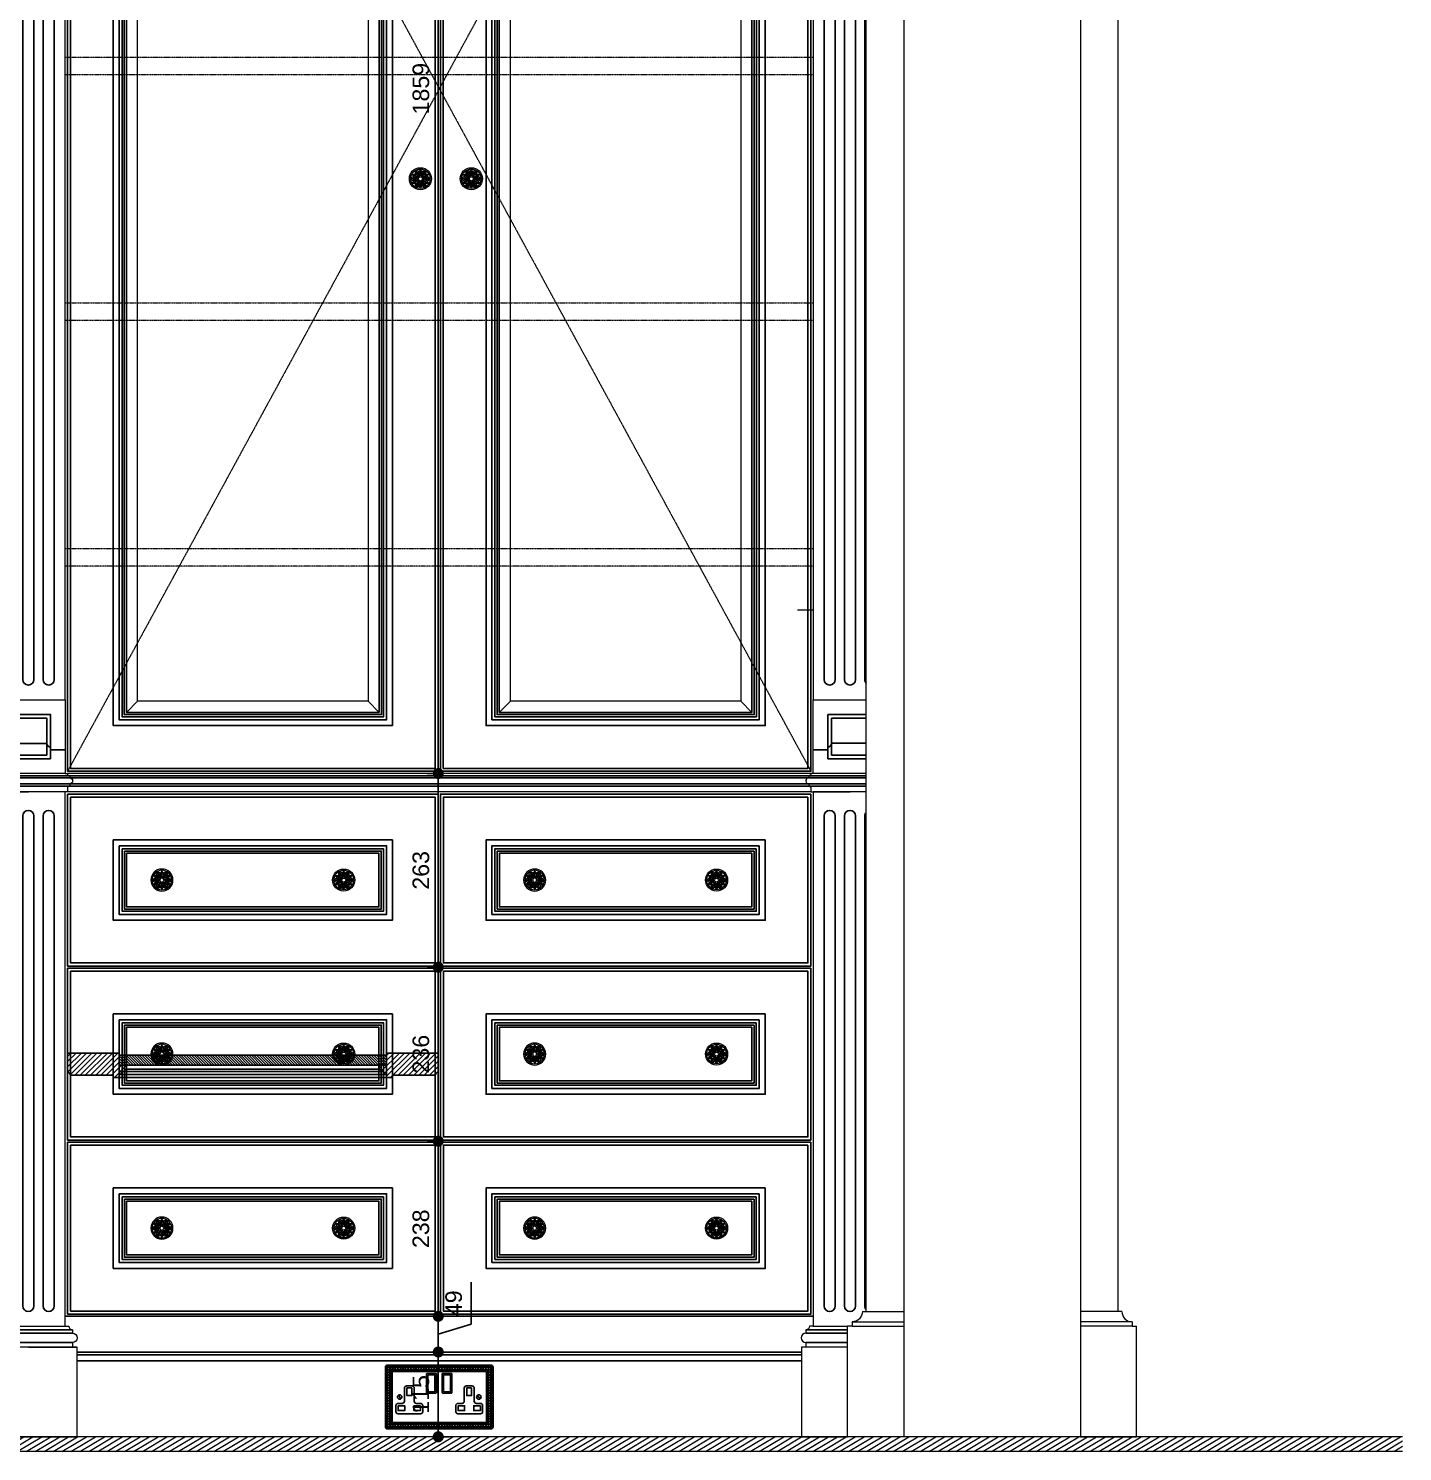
# Model space of a CAD drawing. Header units: inches. Extents: x 274057 to 444617, y 490067 to 635630.
# Drawn here: x 347014 to 348877, y 516379 to 518310 of the extents above; entities that cross this region are included whole.
import ezdxf

# ---------------------------------------------------------------- set-up
doc = ezdxf.new("R2010")
doc.units = ezdxf.units.IN
doc.header["$MEASUREMENT"] = 0
doc.linetypes.add('HIDDEN', pattern=[0.375, 0.25, -0.125])
for name, color, linetype, lineweight in [('Bronze', 40, 'Continuous', 0), ('CQ gypsum 2', 42, 'Continuous', 0), ('CQ Gypsum Hatch', 8, 'Continuous', 20), ('CQ Section Flooring fin.', 6, 'Continuous', 0), ('CQ Wood', 30, 'Continuous', 0), ('Glass', 4, 'Continuous', 0), ('WOOD-HID', 8, 'HIDDEN', 18)]:
    doc.layers.add(name, color=color, linetype=linetype, lineweight=lineweight)
for name, color, linetype in [('CQ Grg Gypsum', 41, 'Continuous'), ('CQ PANEL DIMENSION', 1, 'Continuous'), ('CQ wall section', 5, 'Continuous'), ('CQ wood skirting elevation', 32, 'Continuous'), ('FURNITURE', 252, 'Continuous'), ('Layer7', 8, 'Continuous'), ('WOOD', 23, 'Continuous'), ('WOOD 01', 34, 'Continuous'), ('WOOD 02', 32, 'Continuous'), ('Wood SECT', 1, 'Continuous')]:
    doc.layers.add(name, color=color, linetype=linetype)
doc.styles.get("Standard").update_dxf_attribs({"font": 'arial.ttf'})
doc.dimstyles.new('chester 15', dxfattribs={"dimscale": 0.15, "dimtxt": 150, "dimasz": 100, "dimexe": 100, "dimexo": 0, "dimgap": 80, "dimtad": 1, "dimdec": 0, "dimzin": 0, "dimdsep": 46, "dimtxsty": 'Standard', "dimblk": 'DOT', "dimcen": 100, "dimclrd": 1, "dimclre": 1, "dimclrt": 3, "dimadec": 0, "dimazin": 0, "dimtfac": 1, "dimtdec": 0, "dimtofl": 0, "dimtmove": 0, "dimatfit": 3, "dimfxl": 1, "dimtolj": 1, "dimtzin": 0, "dimlwd": -1, "dimarcsym": 0})
doc.dimstyles.new('CQ 20', dxfattribs={"dimscale": 0.2, "dimtxt": 150, "dimasz": 100, "dimexe": 100, "dimexo": 20, "dimgap": 80, "dimtad": 1, "dimdec": 0, "dimzin": 0, "dimdsep": 46, "dimtxsty": 'Standard', "dimblk": 'DOT', "dimcen": 100, "dimclrd": 1, "dimclre": 1, "dimclrt": 3, "dimadec": 0, "dimazin": 0, "dimtfac": 1, "dimtdec": 0, "dimtofl": 0, "dimtmove": 0, "dimatfit": 3, "dimfxl": 1, "dimtolj": 1, "dimtzin": 0, "dimlwd": -1, "dimarcsym": 0})
pattern_1 = [(45, (20118.3853, -75431.223), (-3.535533906, 3.535533906), [])]

# ---------------------------------------------------------------- blocks, each defined once
blk = doc.blocks.new('ff15 section A and B')
at = {"layer": 'CQ Gypsum Hatch'}
h = blk.add_hatch(dxfattribs=at)
h.set_pattern_fill('ANSI31', color=256, scale=50, angle=-13.971423)
h.paths.add_polyline_path([(341657.8, 516379.3), (348220.8, 516379.3), (348220.8, 516399.3), (341657.8, 516399.3)])
h = blk.add_hatch(dxfattribs=at)
h.set_pattern_fill('ANSI31', color=256, scale=50, angle=-13.971423)
h.paths.add_polyline_path([(348877.5, 516379.3), (348877.5, 516399.3), (348220.8, 516399.3), (348220.8, 516379.3)])
at = {"layer": 'CQ Section Flooring fin.'}
for p, q in [((348877.5, 516399.3, 0), (341275.4, 516399.3, 0)), ((348877.5, 516379.3, 0), (341275.4, 516379.3, 0))]:
    blk.add_line(p, q, dxfattribs=at)
blk = doc.blocks.new('_Dot')
at = {"color": 0, "linetype": 'ByBlock', "lineweight": -2}
blk.add_line((-0.5, 0), (-1, 0), dxfattribs=at)
at = {"color": 0, "linetype": 'ByBlock', "const_width": 0.5}
blk.add_lwpolyline([(-0.25, 0, 1), (0.25, 0, 1)], format="xyb", close=True, dxfattribs=at)
blk = doc.blocks.new('*D256')
at = {"layer": 'CQ PANEL DIMENSION', "color": 1, "lineweight": -2, "transparency": 16777216}
for p, q in [((347613.3, 519499.3), (346392.8, 519499.3)), ((346674.4, 516399.3), (346392.8, 516399.3))]:
    blk.add_line(p, q, dxfattribs=at)
at = {"layer": 'CQ PANEL DIMENSION', "color": 1, "transparency": 16777216}
blk.add_line((346412.8, 519479.3), (346412.8, 516419.3), dxfattribs=at)
at = {"layer": 'Defpoints', "color": 0, "transparency": 16777216}
for p in [(347617.3, 519499.3, 0), (346412.8, 516399.3), (346678.4, 516399.3, 0)]:
    blk.add_point(p, dxfattribs=at)
at = {"layer": 'CQ PANEL DIMENSION', "color": 1, "transparency": 16777216, "xscale": 20, "yscale": 20, "zscale": 20}
for p, rotation in [((346412.8, 519499.3), 90), ((346412.8, 516399.3), 270)]:
    blk.add_blockref('_Dot', p, dxfattribs=dict(at, rotation=rotation))
at = {"layer": 'CQ PANEL DIMENSION', "color": 3, "transparency": 16777216, "insert": (346381.5, 517949.3), "char_height": 30, "attachment_point": 5, "rotation": 90}
blk.add_mtext('\\A1;3100', dxfattribs=at)
blk = doc.blocks.new('arch opening side')
at = {"layer": 'CQ Gypsum Hatch'}
h = blk.add_hatch(dxfattribs=at)
h.set_pattern_fill('ANSI31', color=256, scale=50, angle=90, style=0)
h.set_pattern_definition([(135, (2526.1556, 6e-08), (-4.41941738, -4.41941738), [])])
h.paths.add_polyline_path([(350767.6, 519036.8), (350767.6, 518979.3), (350777.6, 518979.3), (350777.6, 518899.3), (350797.6, 518899.3), (350848.6, 518899.3), (350848.6, 519123), (350787.6, 519123), (350710.1, 519123), (350710.1, 519105.7, -0.414214), (350744.6, 519071.2), (350744.6, 519054), (350756.1, 519054), (350756.1, 519036.8)])
h = blk.add_hatch(dxfattribs=at)
h.set_pattern_fill('ANSI31', color=256, scale=50, angle=90, style=0)
h.set_pattern_definition([(135, (2665.8354, 6e-08), (-4.41941738, -4.41941738), [])])
h.paths.add_polyline_path([(351169.6, 519036.8), (351181.1, 519036.8), (351181.1, 519054), (351192.6, 519054), (351192.6, 519071.2, -0.414214), (351227.1, 519105.7), (351227.1, 519123), (351149.6, 519123), (351088.6, 519123), (351088.6, 518899.3), (351139.6, 518899.3), (351159.6, 518899.3), (351159.6, 518979.3), (351169.6, 518979.3)])
at = {"layer": 'CQ Grg Gypsum', "lineweight": 0, "ltscale": 5}
for p, q in [((350797.6, 518899.3, 0), (350848.6, 518899.3, 0)), ((350797.6, 516569.3, 0), (350797.6, 518899.3, 0)), ((351139.6, 518899.3, 0), (351088.6, 518899.3, 0)), ((351139.6, 516569.3, 0), (351139.6, 518899.3, 0))]:
    blk.add_line(p, q, dxfattribs=at)
at = {"layer": 'CQ Grg Gypsum', "lineweight": 0, "ltscale": 5, "elevation": 0}
for points in [[(350777.6, 518979.3), (350767.6, 518979.3), (350767.6, 519036.8), (350756.1, 519036.8), (350756.1, 519054), (350744.6, 519054), (350744.6, 519071.2, 0.414214), (350710.1, 519105.7), (350710.1, 519123), (350787.6, 519123)], [(351159.6, 518979.3), (351169.6, 518979.3), (351169.6, 519036.8), (351181.1, 519036.8), (351181.1, 519054), (351192.6, 519054), (351192.6, 519071.2, -0.414214), (351227.1, 519105.7), (351227.1, 519123), (351149.6, 519123)]]:
    blk.add_lwpolyline(points, format="xyb", dxfattribs=at)
for points in [[(350787.6, 519123), (350848.6, 519123)], [(350848.6, 519123), (350848.6, 516569.3)], [(351149.6, 519123), (351088.6, 519123)], [(351088.6, 519123), (351088.6, 516569.3)], [(350777.6, 518979.3), (350777.6, 518899.3), (350797.6, 518899.3)], [(351159.6, 518979.3), (351159.6, 518899.3), (351139.6, 518899.3)]]:
    blk.add_lwpolyline(points, dxfattribs=at)
at = {"layer": 'CQ wood skirting elevation', "lineweight": 0, "ltscale": 5}
for p, q in [((350778.6, 516555.3, 0), (350848.6, 516555.3, 0)), ((350848.6, 516569.3, 0), (350848.6, 516399.3, 0)), ((351088.6, 516569.3, 0), (351088.6, 516399.3, 0)), ((351158.6, 516555.3, 0), (351088.6, 516555.3, 0)), ((350778.6, 516549.3, 0), (350772.6, 516549.3, 0)), ((350778.6, 516549.3, 0), (350848.6, 516549.3, 0)), ((351158.6, 516549.3, 0), (351088.6, 516549.3, 0)), ((351158.6, 516549.3, 0), (351164.6, 516549.3, 0))]:
    blk.add_line(p, q, dxfattribs=at)
at = {"layer": 'CQ wood skirting elevation', "lineweight": 0, "ltscale": 5, "elevation": 0}
for points in [[(350792.6, 516569.3, -0.414214), (350778.6, 516555.3), (350778.6, 516549.3)], [(351144.6, 516569.3, 0.414214), (351158.6, 516555.3), (351158.6, 516549.3)]]:
    blk.add_lwpolyline(points, format="xyb", dxfattribs=at)
for points in [[(350792.6, 516569.3), (350848.6, 516569.3)], [(351144.6, 516569.3), (351088.6, 516569.3)], [(350848.6, 516399.3), (350772.6, 516399.3), (350772.6, 516549.3)], [(351088.6, 516399.3), (351164.6, 516399.3), (351164.6, 516549.3)]]:
    blk.add_lwpolyline(points, dxfattribs=at)
blk = doc.blocks.new('pilaster wardrobe')
at = {"layer": 'WOOD', "lineweight": 0}
blk.add_line((3399.1, -8726.1, 0), (3333.1, -8726.1, 0), dxfattribs=at)
blk.add_line((3399.1, -8726.1, 0), (3333.1, -8726.1, 0), dxfattribs=at)
at = {"layer": 'WOOD 01', "lineweight": 0, "ltscale": 500}
blk.add_line((3399.1, -8726.1, 0), (3465.1, -8726.1, 0), dxfattribs=at)
at = {"layer": 'WOOD 01', "lineweight": 0, "ltscale": 500, "elevation": 0}
for points in [[(3349.1, -6047.5), (3449.1, -6047.5), (3449.1, -5947.5), (3349.1, -5947.5)], [(3349.1, -7947.5), (3449.1, -7947.5), (3449.1, -7847.5), (3349.1, -7847.5)], [(3349.1, -7972.5), (3449.1, -7972.5), (3449.1, -8697.5), (3349.1, -8697.5)], [(3333.1, -8726.1), (3465.1, -8726.1), (3465.1, -8847.5), (3333.1, -8847.5)]]:
    blk.add_lwpolyline(points, close=True, dxfattribs=at)
for points in [[(3349.1, -6047.5), (3346.1, -6047.5, -0.414214), (3343.1, -6050.5), (3343.1, -6053.5, 1), (3343.1, -6061.5), (3343.1, -6064.5, -0.414214), (3346.1, -6067.5), (3349.1, -6067.5)], [(3449.1, -6047.5), (3452.1, -6047.5, 0.414214), (3455.1, -6050.5), (3455.1, -6053.5, -1), (3455.1, -6061.5), (3455.1, -6064.5, 0.414214), (3452.1, -6067.5), (3449.1, -6067.5)], [(3349.1, -7947.5), (3346.1, -7947.5, -0.414214), (3343.1, -7950.5), (3343.1, -7953.5, 1), (3343.1, -7961.5), (3343.1, -7964.5, -0.414214), (3346.1, -7967.5), (3346.1, -7972.5), (3399.1, -7972.5)], [(3449.1, -7947.5), (3452.1, -7947.5, 0.414214), (3455.1, -7950.5), (3455.1, -7953.5, -1), (3455.1, -7961.5), (3455.1, -7964.5, 0.414214), (3452.1, -7967.5), (3452.1, -7972.5), (3399.1, -7972.5)], [(3349.1, -8697.5), (3344.1, -8697.5, -0.414214), (3339.4, -8702.2), (3339.4, -8707, 1), (3339.4, -8719.6), (3339.3, -8726.1)], [(3449.1, -8697.5), (3454.1, -8697.5, 0.414214), (3458.8, -8702.2), (3458.8, -8707, -1), (3458.8, -8719.6), (3458.9, -8726.1)]]:
    blk.add_lwpolyline(points, format="xyb", dxfattribs=at)
blk.add_lwpolyline([(3349.1, -7847.5), (3349.1, -6067.5), (3449.1, -6067.5), (3449.1, -7847.5), (3349.1, -7847.5)], dxfattribs=at)
at = {"layer": 'WOOD 02', "color": 8, "ltscale": 100}
for p, q in [((3343.1, -6050.5, 0), (3455.1, -6050.5, 0)), ((3343.1, -6053.5, 0), (3455.1, -6053.5, 0)), ((3343.1, -6061.5, 0), (3455.1, -6061.5, 0)), ((3343.1, -6064.5, 0), (3455.1, -6064.5, 0)), ((3343.1, -7950.5, 0), (3455.1, -7950.5, 0)), ((3343.1, -7953.5, 0), (3455.1, -7953.5, 0)), ((3343.1, -7961.5, 0), (3455.1, -7961.5, 0)), ((3343.1, -7964.5, 0), (3455.1, -7964.5, 0)), ((3399.1, -8702.2, 0), (3339.4, -8702.2, 0)), ((3399.1, -8707, 0), (3339.4, -8707, 0)), ((3399.1, -8702.2, 0), (3458.8, -8702.2, 0)), ((3399.1, -8707, 0), (3458.8, -8707, 0)), ((3399.1, -8719.6, 0), (3339.4, -8719.6, 0)), ((3399.1, -8719.6, 0), (3458.8, -8719.6, 0))]:
    blk.add_line(p, q, dxfattribs=at)
at = {"layer": 'WOOD 02', "color": 8, "ltscale": 100, "elevation": 0}
for points in [[(3369.1, -6027.5), (3429.1, -6027.5), (3429.1, -5967.5), (3369.1, -5967.5)], [(3374.1, -6022.5), (3424.1, -6022.5), (3424.1, -5972.5), (3374.1, -5972.5)], [(3369.1, -7927.5), (3429.1, -7927.5), (3429.1, -7867.5), (3369.1, -7867.5)], [(3374.1, -7922.5), (3424.1, -7922.5), (3424.1, -7872.5), (3374.1, -7872.5)]]:
    blk.add_lwpolyline(points, close=True, dxfattribs=at)
for points in [[(3364.1, -6105), (3364.1, -7820, 1), (3379.1, -7820), (3379.1, -6105, 1)], [(3391.6, -6105), (3391.6, -7820, 1), (3406.6, -7820), (3406.6, -6105, 1)], [(3419.1, -6105), (3419.1, -7820, 1), (3434.1, -7820), (3434.1, -6105, 1)], [(3364.1, -8005), (3364.1, -8670, 1), (3379.1, -8670), (3379.1, -8005, 1)], [(3391.6, -8005), (3391.6, -8670, 1), (3406.6, -8670), (3406.6, -8005, 1)], [(3419.1, -8005), (3419.1, -8670, 1), (3434.1, -8670), (3434.1, -8005, 1)]]:
    blk.add_lwpolyline(points, format="xyb", close=True, dxfattribs=at)
at = {"layer": 'Wood SECT', "elevation": 0}
for points in [[(3449.1, -6015.6), (3429.1, -6015.6), (3429.1, -6011.6, -0.414214), (3424.1, -6006.6), (3399.1, -6006.6), (3374.1, -6006.6, -0.414214), (3369.1, -6011.6), (3369.1, -6015.6), (3349.1, -6015.6)], [(3349.1, -6196.4), (3364.1, -6196.4, -1), (3379.1, -6196.4), (3391.6, -6196.4, -1), (3406.6, -6196.4), (3419.1, -6196.4, -1), (3434.1, -6196.4), (3449.1, -6196.4)], [(3449.1, -7915.6), (3429.1, -7915.6), (3429.1, -7911.6, -0.414214), (3424.1, -7906.6), (3399.1, -7906.6), (3374.1, -7906.6, -0.414214), (3369.1, -7911.6), (3369.1, -7915.6), (3349.1, -7915.6)]]:
    blk.add_lwpolyline(points, format="xyb", dxfattribs=at)
blk = doc.blocks.new('EMPIREFLOW')
at = {"layer": 'Bronze', "lineweight": 0, "ltscale": 750}
for p, q in [((163684, -58508), (163506, -58508)), ((163713, -58475), (163581, -58378)), ((163730, -58444), (163581, -58378)), ((163707, -58546), (163581, -58638)), ((163724, -58575), (163581, -58638)), ((163745, -58403), (163656, -58249)), ((163745, -58614), (163656, -58768)), ((163788, -58606), (163806, -58768)), ((163789, -58404), (163806, -58248)), ((163823, -58404), (163806, -58248)), ((163824, -58606), (163806, -58768)), ((163867, -58403), (163956, -58249)), ((163867, -58614), (163956, -58768)), ((163881, -58444), (164031, -58378)), ((163888, -58575), (164031, -58638)), ((163899, -58475), (164031, -58378)), ((163905, -58546), (164031, -58638)), ((163928, -58508), (164106, -58508))]:
    blk.add_line(p, q, dxfattribs=at)
for radius in [340, 300, 60]:
    blk.add_circle((163806, -58508), radius, dxfattribs=at)
for centre, radius, start, end in [((163573, -58129), 246, 317.7923, 341.2168), ((164038, -58129), 246, 198.7832, 222.2077), ((163641, -58605), 166, 106.056, 144.5654), ((163641, -58412), 166, 215.4346, 253.944), ((163594, -58118), 246, 258.7832, 282.2077), ((163361, -58520), 246, 17.7923, 41.2168), ((163361, -58497), 246, 318.7832, 342.2077), ((163594, -58899), 246, 77.7923, 101.2168), ((163514, -58459), 105, 15.2234, 50.3888), ((163617, -58280), 105, 249.6112, 284.7766), ((163514, -58558), 105, 309.6112, 344.7766), ((163617, -58736), 105, 75.2234, 110.3888), ((163700, -58392), 118, 206.8923, 262.0108), ((163700, -58625), 118, 97.9892, 153.1077), ((163710, -58394), 102, 201.6299, 255.9777), ((163710, -58623), 102, 104.0136, 158.3701), ((163807, -58318), 166, 155.4346, 193.944), ((163807, -58699), 166, 166.056, 204.5654), ((163659, -58483), 102, 44.0223, 98.3701), ((163659, -58534), 102, 261.6299, 315.9777), ((163652, -58475), 118, 37.9892, 93.1077), ((163652, -58542), 118, 266.8923, 322.0108), ((163640, -58414), 166, 46.056, 84.5654), ((163676, -58508), 48.7, 308.3219, 42.0117), ((163742, -58621), 48.7, 17.9883, 111.6781), ((163741, -58397), 48.7, 257.9883, 351.6781), ((163854, -58358), 118, 146.8923, 202.0108), ((163854, -58658), 118, 157.9892, 213.1077), ((163857, -58368), 102, 141.6299, 195.9864), ((163857, -58649), 102, 164.0136, 218.3701), ((163703, -58231), 105, 315.2234, 350.3888), ((163909, -58231), 105, 189.6112, 224.7766), ((163871, -58397), 48.7, 188.3219, 282.0117), ((163870, -58621), 48.7, 68.3219, 162.0117), ((163754, -58368), 102, 344.0136, 38.3701), ((163754, -58649), 102, 321.6299, 15.9864), ((163971, -58414), 166, 95.4346, 133.944), ((163758, -58358), 118, 337.9892, 33.1077), ((163758, -58658), 118, 326.8923, 22.0108), ((163960, -58475), 118, 86.8923, 142.0108), ((163960, -58542), 118, 217.9892, 273.1077), ((163953, -58483), 102, 81.6299, 135.9777), ((163953, -58534), 102, 224.0223, 278.3701), ((163935, -58508), 48.7, 137.9883, 231.6781), ((163902, -58394), 102, 284.0223, 338.3701), ((163902, -58623), 102, 21.6299, 75.9864), ((163912, -58392), 118, 277.9892, 333.1077), ((163912, -58625), 118, 26.8923, 82.0108), ((163805, -58318), 166, 346.056, 24.5654), ((163805, -58699), 166, 335.4346, 13.944), ((164018, -58118), 246, 257.7923, 281.2168), ((164018, -58899), 246, 78.7832, 102.2077), ((163995, -58280), 105, 255.2234, 290.3888), ((163995, -58736), 105, 69.6112, 104.7766), ((164098, -58459), 105, 129.6112, 164.7766), ((164098, -58558), 105, 195.2234, 230.3888), ((164250, -58520), 246, 138.7832, 162.2077), ((163971, -58605), 166, 35.4346, 73.944), ((163971, -58412), 166, 286.056, 324.5654), ((164250, -58497), 246, 197.7923, 221.2168), ((163640, -58603), 166, 275.4346, 313.944), ((163573, -58887), 246, 18.7832, 42.2077), ((163703, -58786), 105, 9.6112, 44.7766), ((163909, -58786), 105, 135.2234, 170.3888), ((164038, -58887), 246, 137.7923, 161.2168), ((163971, -58603), 166, 226.056, 264.5654)]:
    blk.add_arc(centre, radius, start, end, dxfattribs=at)
at = {"layer": 'Bronze', "lineweight": 0, "ltscale": 750, "extrusion": (0, 0, -1)}
for centre, major_axis, ratio, start_param, end_param in [((163684, -58508), (146, 0), 0.152208, 1.934961, 4.348282), ((163745, -58614), (73, 126), 0.152208, 1.934961, 4.348282), ((163684, -58508), (-31.9, 0), 0.480975, 7.904841, 10.945558), ((163745, -58614), (-15.9, -27.7), 0.480975, 7.904841, 10.945558), ((163867, -58403), (15.9, 27.7), 0.480975, 7.904841, 10.945558), ((163867, -58403), (-73, -126), 0.152208, 1.934961, 4.348282)]:
    blk.add_ellipse(centre, major_axis=major_axis, ratio=ratio, start_param=start_param, end_param=end_param, dxfattribs=at)
at = {"layer": 'Bronze', "lineweight": 0, "ltscale": 750}
for centre, major_axis, ratio, start_param, end_param in [((163745, -58403), (73, -126), 0.152208, 1.934961, 4.348282), ((163745, -58403), (-15.9, 27.7), 0.480975, 7.904841, 10.945558), ((163867, -58614), (15.9, -27.7), 0.480975, 7.904841, 10.945558), ((163867, -58614), (-73, 126), 0.152208, 1.934961, 4.348282), ((163928, -58508), (31.9, 0), 0.480975, 7.904841, 10.945558), ((163928, -58508), (-146, 0), 0.152208, 1.934961, 4.348282)]:
    blk.add_ellipse(centre, major_axis=major_axis, ratio=ratio, start_param=start_param, end_param=end_param, dxfattribs=at)
blk = doc.blocks.new('FF-15 Cabinet elev A Rev')
at = {"color": 8}
for p, q in [((336212.3, 509041.1, 0), (335209.4, 509041.1, 0)), ((336212.1, 509038.1, 0), (335209.7, 509038.1, 0)), ((336212.1, 509030.1, 0), (335209.7, 509030.1, 0)), ((336212.1, 509027.1, 0), (335209.7, 509027.1, 0))]:
    blk.add_line(p, q, dxfattribs=at)
at = {"layer": 'CQ Wood', "lineweight": 0}
blk.add_line((336197.1, 509266.1, 0), (336218.1, 509266.1, 0), dxfattribs=at)
at = {"layer": 'Glass'}
for p, q in [((335301.7, 509142.1, 0), (335286.7, 509127.1, 0)), ((335614.4, 509142.1, 0), (335629.4, 509127.1, 0)), ((335807.4, 509142.1, 0), (335792.4, 509127.1, 0)), ((336120.1, 509142.1, 0), (336135.1, 509127.1, 0))]:
    blk.add_line(p, q, dxfattribs=at)
at = {"layer": 'Glass', "elevation": 0}
for points in [[(335301.7, 510804.7), (335614.4, 510804.7), (335614.4, 509142.1), (335301.7, 509142.1)], [(335807.4, 510804.7), (336120.1, 510804.7), (336120.1, 509142.1), (335807.4, 509142.1)]]:
    blk.add_lwpolyline(points, close=True, dxfattribs=at)
at = {"layer": 'WOOD 01', "lineweight": 0}
for p, q in [((336215.1, 509044.1, 0), (335206.7, 509044.1, 0)), ((336215.1, 509019.1, 0), (335206.7, 509019.1, 0))]:
    blk.add_line(p, q, dxfattribs=at)
at = {"layer": 'WOOD 01'}
blk.add_line((336218.1, 508307.6, 0), (335203.7, 508307.6, 0), dxfattribs=at)
at = {"layer": 'WOOD 01', "ltscale": 1000}
for p, q in [((335219.7, 508259.1, 0), (336202.1, 508259.1, -0.1)), ((335219.7, 508255.1, 0), (336202.1, 508255.1, -0.1)), ((335219.7, 508247, 0), (336202.1, 508247, -0.1))]:
    blk.add_line(p, q, dxfattribs=at)
at = {"layer": 'WOOD 01', "lineweight": 0, "ltscale": 500}
blk.add_line((336264.8, 508265.5, 0), (336202.1, 508265.5, 0), dxfattribs=at)
at = {"layer": 'WOOD 01', "elevation": 0}
for points in [[(335206.7, 510899.7), (335709.4, 510899.7), (335709.4, 509047.1), (335206.7, 509047.1)], [(335210.7, 510895.7), (335705.4, 510895.7), (335705.4, 509051.1), (335210.7, 509051.1)], [(335647.4, 510837.7), (335268.7, 510837.7), (335268.7, 509109.1), (335647.4, 509109.1)], [(336153.1, 510837.7), (335774.4, 510837.7), (335774.4, 509109.1), (336153.1, 509109.1)], [(335639.4, 510829.7), (335276.7, 510829.7), (335276.7, 509117.1), (335639.4, 509117.1)], [(335635.4, 510825.7), (335280.7, 510825.7), (335280.7, 509121.1), (335635.4, 509121.1)], [(335632.4, 510822.7), (335283.7, 510822.7), (335283.7, 509124.1), (335632.4, 509124.1)], [(335629.4, 510819.7), (335286.7, 510819.7), (335286.7, 509127.1), (335629.4, 509127.1)], [(336145.1, 510829.7), (335782.4, 510829.7), (335782.4, 509117.1), (336145.1, 509117.1)], [(336141.1, 510825.7), (335786.4, 510825.7), (335786.4, 509121.1), (336141.1, 509121.1)], [(336138.1, 510822.7), (335789.4, 510822.7), (335789.4, 509124.1), (336138.1, 509124.1)], [(336135.1, 510819.7), (335792.4, 510819.7), (335792.4, 509127.1), (336135.1, 509127.1)], [(335206.7, 509016.1), (335709.4, 509016.1), (335709.4, 508782.9), (335206.7, 508782.9)], [(335210.8, 509012), (335705.2, 509012), (335705.2, 508787.1), (335210.8, 508787.1)], [(336215.1, 509016.1), (335712.4, 509016.1), (335712.4, 508782.9), (336215.1, 508782.9)], [(336210.9, 509012), (335716.5, 509012), (335716.5, 508787.1), (336210.9, 508787.1)], [(335268.7, 508954.1), (335647.4, 508954.1), (335647.4, 508844.9), (335268.7, 508844.9)], [(335276.7, 508946.1), (335639.4, 508946.1), (335639.4, 508852.9), (335276.7, 508852.9)], [(336153.1, 508954.1), (335774.4, 508954.1), (335774.4, 508844.9), (336153.1, 508844.9)], [(336145.1, 508946.1), (335782.4, 508946.1), (335782.4, 508852.9), (336145.1, 508852.9)], [(335280.9, 508941.9), (335635.2, 508941.9), (335635.2, 508857.1), (335280.9, 508857.1)], [(335283.9, 508938.9), (335632.2, 508938.9), (335632.2, 508860.1), (335283.9, 508860.1)], [(335286.9, 508935.9), (335629.2, 508935.9), (335629.2, 508863.1), (335286.9, 508863.1)], [(336140.9, 508941.9), (335786.5, 508941.9), (335786.5, 508857.1), (336140.9, 508857.1)], [(336137.9, 508938.9), (335789.5, 508938.9), (335789.5, 508860.1), (336137.9, 508860.1)], [(336134.9, 508935.9), (335792.5, 508935.9), (335792.5, 508863.1), (336134.9, 508863.1)], [(335206.7, 508779.9), (335709.4, 508779.9), (335709.4, 508546.8), (335206.7, 508546.8)], [(335210.8, 508775.8), (335705.2, 508775.8), (335705.2, 508550.9), (335210.8, 508550.9)], [(336215.1, 508779.9), (335712.4, 508779.9), (335712.4, 508546.8), (336215.1, 508546.8)], [(336210.9, 508775.8), (335716.5, 508775.8), (335716.5, 508550.9), (336210.9, 508550.9)], [(335268.7, 508717.9), (335647.4, 508717.9), (335647.4, 508608.8), (335268.7, 508608.8)], [(336153.1, 508717.9), (335774.4, 508717.9), (335774.4, 508608.8), (336153.1, 508608.8)], [(335276.7, 508709.9), (335639.4, 508709.9), (335639.4, 508616.8), (335276.7, 508616.8)], [(335280.9, 508705.8), (335635.2, 508705.8), (335635.2, 508621), (335280.9, 508621)], [(335283.9, 508702.8), (335632.2, 508702.8), (335632.2, 508624), (335283.9, 508624)], [(335286.9, 508699.8), (335629.2, 508699.8), (335629.2, 508627), (335286.9, 508627)], [(336145.1, 508709.9), (335782.4, 508709.9), (335782.4, 508616.8), (336145.1, 508616.8)], [(336140.9, 508705.8), (335786.5, 508705.8), (335786.5, 508621), (336140.9, 508621)], [(336137.9, 508702.8), (335789.5, 508702.8), (335789.5, 508624), (336137.9, 508624)], [(336134.9, 508699.8), (335792.5, 508699.8), (335792.5, 508627), (336134.9, 508627)], [(335206.7, 508543.8), (335709.4, 508543.8), (335709.4, 508310.6), (335206.7, 508310.6)], [(336215.1, 508543.8), (335712.4, 508543.8), (335712.4, 508310.6), (336215.1, 508310.6)], [(335210.8, 508539.7), (335705.2, 508539.7), (335705.2, 508314.7), (335210.8, 508314.7)], [(336210.9, 508539.7), (335716.5, 508539.7), (335716.5, 508314.7), (336210.9, 508314.7)], [(335268.7, 508481.8), (335647.4, 508481.8), (335647.4, 508372.6), (335268.7, 508372.6)], [(336153.1, 508481.8), (335774.4, 508481.8), (335774.4, 508372.6), (336153.1, 508372.6)], [(335276.7, 508473.8), (335639.4, 508473.8), (335639.4, 508380.6), (335276.7, 508380.6)], [(335280.9, 508469.6), (335635.2, 508469.6), (335635.2, 508384.8), (335280.9, 508384.8)], [(335283.9, 508466.6), (335632.2, 508466.6), (335632.2, 508387.8), (335283.9, 508387.8)], [(335286.9, 508463.6), (335629.2, 508463.6), (335629.2, 508390.8), (335286.9, 508390.8)], [(336145.1, 508473.8), (335782.4, 508473.8), (335782.4, 508380.6), (336145.1, 508380.6)], [(336140.9, 508469.6), (335786.5, 508469.6), (335786.5, 508384.8), (336140.9, 508384.8)], [(336137.9, 508466.6), (335789.5, 508466.6), (335789.5, 508387.8), (336137.9, 508387.8)], [(336134.9, 508463.6), (335792.5, 508463.6), (335792.5, 508390.8), (336134.9, 508390.8)]]:
    blk.add_lwpolyline(points, close=True, dxfattribs=at)
for points in [[(336215.1, 510867.8), (336215.1, 510899.7), (335712.4, 510899.7), (335712.4, 509047.1), (336215.1, 509047.1), (336215.1, 510848.1)], [(336211.1, 510867.8), (336211.1, 510895.7), (335716.4, 510895.7), (335716.4, 509051.1), (336211.1, 509051.1), (336211.1, 510849.4)]]:
    blk.add_lwpolyline(points, dxfattribs=at)
at = {"layer": 'WOOD 01', "lineweight": 0, "ltscale": 500, "elevation": 0}
for points in [[(336218.1, 510846.7), (336218.1, 509144.1), (336289.8, 509144.1)], [(336289.8, 509044.1), (336218.1, 509044.1), (336218.1, 509144.1), (336289.8, 509144.1)], [(336289.8, 509019.1), (336218.1, 509019.1), (336218.1, 508294.1), (336264.8, 508294.1)], [(336289.8, 509019.1), (336268.1, 509019.1)], [(336264.8, 508265.5), (336202.1, 508265.5), (336202.1, 508144.1), (336264.8, 508144.1)]]:
    blk.add_lwpolyline(points, dxfattribs=at)
for points in [[(336218.1, 509044.1), (336215.1, 509044.1, -0.414214), (336212.1, 509041.1), (336212.1, 509038.1, 1), (336212.1, 509030.1), (336212.1, 509027.1, -0.414214), (336215.1, 509024.1), (336215.1, 509019.1), (336268.1, 509019.1)], [(336218.1, 508294.1), (336213.1, 508294.1, -0.414214), (336208.3, 508289.4), (336208.3, 508284.7, 1), (336208.3, 508272.1), (336208.3, 508265.5)]]:
    blk.add_lwpolyline(points, format="xyb", dxfattribs=at)
at = {"layer": 'WOOD 02', "color": 8, "ltscale": 100}
for p, q in [((336289.8, 509041.1, 0), (336212.1, 509041.1, 0)), ((336289.8, 509038.1, 0), (336212.1, 509038.1, 0)), ((336289.8, 509030.1, 0), (336212.1, 509030.1, 0)), ((336289.8, 509027.1, 0), (336212.1, 509027.1, 0)), ((336264.8, 508289.4, 0), (336208.3, 508289.4, 0)), ((336264.8, 508284.7, 0), (336208.3, 508284.7, 0)), ((336264.8, 508272.1, 0), (336208.3, 508272.1, 0))]:
    blk.add_line(p, q, dxfattribs=at)
at = {"layer": 'WOOD 02', "color": 8, "ltscale": 100, "elevation": 0}
for points in [[(336248.1, 510798.9), (336248.1, 509171.6, -1), (336233.1, 509171.6), (336233.1, 510831.7)], [(336275.6, 510644.1), (336275.6, 509171.6, -1), (336260.6, 509171.6), (336260.6, 510724.1)], [(336289.8, 509166.8, -0.176223), (336288.1, 509171.6), (336288.1, 510644.1)], [(336289.8, 508316.8, -0.176323), (336288.1, 508321.6), (336288.1, 508986.6, -0.176303), (336289.8, 508991.4)]]:
    blk.add_lwpolyline(points, format="xyb", dxfattribs=at)
for points in [[(336289.8, 509064.1), (336238.1, 509064.1), (336238.1, 509124.1), (336289.8, 509124.1)], [(336289.8, 509069.1), (336243.1, 509069.1), (336243.1, 509119.1), (336289.8, 509119.1)]]:
    blk.add_lwpolyline(points, dxfattribs=at)
for points in [[(336248.1, 508986.6), (336248.1, 508321.6, -1), (336233.1, 508321.6), (336233.1, 508986.6, -1)], [(336275.6, 508986.6), (336275.6, 508321.6, -1), (336260.6, 508321.6), (336260.6, 508986.6, -1)]]:
    blk.add_lwpolyline(points, format="xyb", close=True, dxfattribs=at)
at = {"layer": 'Wood SECT', "elevation": 0}
blk.add_lwpolyline([(336218.1, 509076.1), (336238.1, 509076.1), (336238.1, 509080.1, 0.414214), (336243.1, 509085.1), (336268.1, 509085.1), (336289.8, 509085.1)], format="xyb", dxfattribs=at)
at = {"layer": 'WOOD-HID', "lineweight": 0}
for p, q in [((336215.1, 510899.7, 0), (335206.7, 509047.1, 0)), ((335206.7, 510899.7, 0), (336215.1, 509047.1, 0))]:
    blk.add_line(p, q, dxfattribs=at)
for points, elevation in [([(335203.7, 510016.1), (336218.1, 510016.1), (336218.1, 509992.1), (335203.7, 509992.1)], 0.1), ([(335203.7, 509682.8), (336218.1, 509682.8), (336218.1, 509658.8), (335203.7, 509658.8)], 0), ([(335203.7, 509349.4), (336218.1, 509349.4), (336218.1, 509325.4), (335203.7, 509325.4)], 0)]:
    blk.add_lwpolyline(points, close=True, dxfattribs=dict(at, elevation=elevation))
at = {"layer": 'FURNITURE', "lineweight": 0, "yscale": 0.0441, "zscale": 0.0441}
for p, xscale in [((328461.5, 512431.3, 0), 0.0441), ((328530.6, 512431.3, 0), 0.0441), ((342558.5, 511479.7, 0), -0.0441), ((328357.5, 511479.7, 0), 0.0441), ((343064.2, 511479.7, 0), -0.0441), ((328863.2, 511479.7, 0), 0.0441), ((342558.5, 511243.6, 0), -0.0441), ((328357.5, 511243.6, 0), 0.0441), ((343064.2, 511243.6, 0), -0.0441), ((328863.2, 511243.6, 0), 0.0441), ((342558.5, 511007.4, 0), -0.0441), ((328357.5, 511007.4, 0), 0.0441), ((343064.2, 511007.4, 0), -0.0441), ((328863.2, 511007.4, 0), 0.0441)]:
    blk.add_blockref('EMPIREFLOW', p, dxfattribs=dict(at, xscale=xscale))
at = {"layer": 'WOOD', "color": 0, "xscale": -0.9999857733061659, "yscale": 0.9999857733061659, "zscale": 0.9999857733061659}
blk.add_blockref('pilaster wardrobe', (338552.7, 516991.5, 0), dxfattribs=at)
blk = doc.blocks.new('cabinet 80 framed wood door')
at = {"layer": 'Layer7'}
h = blk.add_hatch(dxfattribs=at)
h.set_pattern_fill('ANSI31', color=256, scale=40)
h.set_pattern_definition(pattern_1)
h.paths.add_polyline_path([(352338.8, 505764.2), (352338.8, 505761.2), (352346.8, 505761.2), (352346.8, 505765.2, 0.414214), (352350.8, 505769.2), (352353.8, 505769.2, -0.414214), (352356.8, 505772.2), (352356.8, 505777.8), (352346.8, 505777.8), (352346.8, 505783.8), (352346.8, 505794.2), (352336.8, 505794.2), (352276.8, 505794.2), (352276.8, 505768.2, -0.397359), (352280.8, 505764.2)])
h = blk.add_hatch(dxfattribs=at)
h.set_pattern_fill('ANSI31', color=256, scale=20, angle=90)
h.paths.add_polyline_path([(352709.5, 505777.8), (352709.5, 505791.2), (352346.8, 505791.2), (352346.8, 505777.8)])
h = blk.add_hatch(dxfattribs=at)
h.set_pattern_fill('ANSI31', color=256, scale=40)
h.set_pattern_definition(pattern_1)
h.paths.add_polyline_path([(352775.5, 505764.2, -0.397359), (352779.5, 505768.2), (352779.5, 505794.2), (352709.5, 505794.2), (352709.5, 505783.8), (352709.5, 505777.8), (352699.5, 505777.8), (352699.5, 505772.2, -0.414214), (352702.5, 505769.2), (352705.5, 505769.2, 0.414214), (352709.5, 505765.2), (352709.5, 505761.2), (352717.5, 505761.2), (352717.5, 505764.2)])
at = {"color": 8, "elevation": 0.1}
for points in [[(352346.8, 505765.2), (352528.1, 505765.2)], [(352346.8, 505761.2), (352528.1, 505761.2)], [(352353.8, 505769.2), (352528.1, 505769.2)], [(352356.8, 505772.2), (352528.1, 505772.2)], [(352699.5, 505772.2), (352528.1, 505772.2)], [(352702.5, 505769.2), (352528.1, 505769.2)], [(352709.5, 505765.2), (352528.1, 505765.2)], [(352709.5, 505761.2), (352528.1, 505761.2)]]:
    blk.add_lwpolyline(points, dxfattribs=at)
at = {"layer": 'Wood SECT', "elevation": 0.1}
for points in [[(352356.8, 505777.8), (352356.8, 505772.2, 0.414214), (352353.8, 505769.2), (352350.8, 505769.2, -0.414214), (352346.8, 505765.2), (352346.8, 505761.2), (352338.8, 505761.2), (352338.8, 505764.2), (352280.8, 505764.2, 0.397359), (352276.8, 505768.2), (352276.8, 505794.2), (352346.8, 505794.2), (352346.8, 505783.8), (352346.8, 505783.8), (352346.8, 505777.8)], [(352699.5, 505777.8), (352699.5, 505772.2, -0.414214), (352702.5, 505769.2), (352705.5, 505769.2, 0.414214), (352709.5, 505765.2), (352709.5, 505761.2), (352717.5, 505761.2), (352717.5, 505764.2), (352775.5, 505764.2, -0.397359), (352779.5, 505768.2), (352779.5, 505794.2), (352709.5, 505794.2), (352709.5, 505783.8), (352709.5, 505783.8), (352709.5, 505777.8)]]:
    blk.add_lwpolyline(points, format="xyb", close=True, dxfattribs=at)
blk.add_lwpolyline([(352346.8, 505791.2), (352709.5, 505791.2), (352709.5, 505777.8), (352346.8, 505777.8)], close=True, dxfattribs=at)
blk = doc.blocks.new('Wandsworth double socket')
at = {"layer": 'Layer7', "color": 1}
for p, q in [((4826.8, 1707.7), (4831.8, 1711)), ((4938.2, 1711.8), (4935, 1706.7))]:
    blk.add_line(p, q, dxfattribs=at)
for points in [[(4812, 1666.4), (4954, 1666.4, 0.414214), (4956, 1668.4), (4956, 1750.4, 0.414214), (4954, 1752.4), (4812, 1752.4, 0.414214), (4810, 1750.4), (4810, 1668.4, 0.414214)], [(4819, 1745.9), (4947, 1745.9, -0.414214), (4949, 1743.9), (4949, 1674.9, -0.414214), (4947, 1672.9), (4819, 1672.9, -0.414214), (4817, 1674.9), (4817, 1743.9, -0.414214)], [(4866.7, 1741.4), (4878.1, 1741.4, -0.414214), (4879.1, 1740.4), (4879.1, 1715.6, -0.414214), (4878.1, 1714.6), (4866.7, 1714.6, -0.414214), (4865.7, 1715.6), (4865.7, 1740.4, -0.414214)], [(4899.3, 1741.4), (4887.8, 1741.4, 0.414214), (4886.8, 1740.4), (4886.8, 1715.6, 0.414214), (4887.8, 1714.6), (4899.3, 1714.6, 0.414214), (4900.3, 1715.6), (4900.3, 1740.4, 0.414214)]]:
    blk.add_lwpolyline(points, format="xyb", close=True, dxfattribs=at)
for points in [[(4812, 1668.4), (4954, 1668.4), (4954, 1750.4), (4812, 1750.4)], [(4819, 1743.9), (4947, 1743.9), (4947, 1674.9), (4819, 1674.9)], [(4867.7, 1739.4), (4877.1, 1739.4), (4877.1, 1716.6), (4867.7, 1716.6)], [(4898.3, 1739.4), (4888.8, 1739.4), (4888.8, 1716.6), (4898.3, 1716.6)], [(4839.1, 1721.7), (4845.6, 1721.7), (4845.6, 1711.2), (4839.1, 1711.2)], [(4926.9, 1721.7), (4920.3, 1721.7), (4920.3, 1711.2), (4926.9, 1711.2)], [(4827.2, 1697.6), (4827.2, 1691), (4836.1, 1691), (4836.1, 1697.6)], [(4857.4, 1697.6), (4857.4, 1691), (4848.6, 1691), (4848.6, 1697.6)], [(4908.5, 1697.6), (4908.5, 1691), (4917.4, 1691), (4917.4, 1697.6)], [(4938.7, 1697.6), (4938.7, 1691), (4929.8, 1691), (4929.8, 1697.6)]]:
    blk.add_lwpolyline(points, close=True, dxfattribs=at)
for points in [[(4842.3, 1686.7), (4827.1, 1686.7, -0.414214), (4824.1, 1689.7), (4824.1, 1697.7, -0.414214), (4827.1, 1700.7), (4832.6, 1700.7, 0.414214), (4835.6, 1703.7), (4835.6, 1721.4, -0.414214), (4838.6, 1724.4), (4842.3, 1724.4)], [(4842.3, 1686.7), (4857.6, 1686.7, 0.414214), (4860.6, 1689.7), (4860.6, 1697.7, 0.414214), (4857.6, 1700.7), (4852, 1700.7, -0.414214), (4849, 1703.7), (4849, 1721.4, 0.414214), (4846, 1724.4), (4842.3, 1724.4)], [(4923.6, 1686.7), (4908.3, 1686.7, -0.414214), (4905.3, 1689.7), (4905.3, 1697.7, -0.414214), (4908.3, 1700.7), (4913.9, 1700.7, 0.414214), (4916.9, 1703.7), (4916.9, 1721.4, -0.414214), (4919.9, 1724.4), (4923.6, 1724.4)], [(4923.6, 1686.7), (4938.8, 1686.7, 0.414214), (4941.8, 1689.7), (4941.8, 1697.7, 0.414214), (4938.8, 1700.7), (4933.3, 1700.7, -0.414214), (4930.3, 1703.7), (4930.3, 1721.4, 0.414214), (4927.3, 1724.4), (4923.6, 1724.4)]]:
    blk.add_lwpolyline(points, format="xyb", dxfattribs=at)
for centre, radius in [((4814.5, 1748.1), 1.74), ((4814.5, 1744.6), 1.74), ((4814.5, 1741.1), 1.74), ((4814.5, 1737.6), 1.74), ((4818, 1748.1), 1.74), ((4821.5, 1748.1), 1.74), ((4825, 1748.1), 1.74), ((4828.5, 1748.1), 1.74), ((4832, 1748.1), 1.74), ((4835.5, 1748.1), 1.74), ((4839, 1748.1), 1.74), ((4842.6, 1748.1), 1.74), ((4846.1, 1748.1), 1.74), ((4849.6, 1748.1), 1.74), ((4853.1, 1748.1), 1.74), ((4856.6, 1748.1), 1.74), ((4860.1, 1748.1), 1.74), ((4863.6, 1748.1), 1.74), ((4867.1, 1748.1), 1.74), ((4870.7, 1748.1), 1.74), ((4874.2, 1748.1), 1.74), ((4877.7, 1748.1), 1.74), ((4881.2, 1748.1), 1.74), ((4884.7, 1748.1), 1.74), ((4888.2, 1748.1), 1.74), ((4891.7, 1748.1), 1.74), ((4895.3, 1748.1), 1.74), ((4898.8, 1748.1), 1.74), ((4902.3, 1748.1), 1.74), ((4905.8, 1748.1), 1.74), ((4909.3, 1748.1), 1.74), ((4912.8, 1748.1), 1.74), ((4916.3, 1748.1), 1.74), ((4919.8, 1748.1), 1.74), ((4923.4, 1748.1), 1.74), ((4926.9, 1748.1), 1.74), ((4930.4, 1748.1), 1.74), ((4933.9, 1748.1), 1.74), ((4937.4, 1748.1), 1.74), ((4940.9, 1748.1), 1.74), ((4944.4, 1748.1), 1.74), ((4947.9, 1748.1), 1.74), ((4951.5, 1748.1), 1.74), ((4951.5, 1744.6), 1.74), ((4951.5, 1741.1), 1.74), ((4951.5, 1737.6), 1.74), ((4814.5, 1734.1), 1.74), ((4814.5, 1730.5), 1.74), ((4814.5, 1727), 1.74), ((4814.5, 1723.5), 1.74), ((4814.5, 1720), 1.74), ((4951.5, 1734.1), 1.74), ((4951.5, 1730.5), 1.74), ((4951.5, 1727), 1.74), ((4951.5, 1723.5), 1.74), ((4951.5, 1720), 1.74), ((4814.5, 1716.5), 1.74), ((4814.5, 1713), 1.74), ((4814.5, 1709.5), 1.74), ((4814.5, 1706), 1.74), ((4814.5, 1702.4), 1.74), ((4814.5, 1698.9), 1.74), ((4829.3, 1709.4), 3), ((4936.7, 1709.4), 3), ((4951.5, 1716.5), 1.74), ((4951.5, 1713), 1.74), ((4951.5, 1709.5), 1.74), ((4951.5, 1706), 1.74), ((4951.5, 1702.4), 1.74), ((4951.5, 1698.9), 1.74), ((4814.5, 1695.4), 1.74), ((4814.5, 1691.9), 1.74), ((4814.5, 1688.4), 1.74), ((4814.5, 1684.9), 1.74), ((4814.5, 1681.4), 1.74), ((4951.5, 1695.4), 1.74), ((4951.5, 1691.9), 1.74), ((4951.5, 1688.4), 1.74), ((4951.5, 1684.9), 1.74), ((4951.5, 1681.4), 1.74), ((4814.5, 1677.9), 1.74), ((4814.5, 1674.3), 1.74), ((4814.5, 1670.6), 1.74), ((4818, 1670.6), 1.74), ((4821.5, 1670.6), 1.74), ((4825, 1670.6), 1.74), ((4828.5, 1670.6), 1.74), ((4832, 1670.6), 1.74), ((4835.5, 1670.6), 1.74), ((4839, 1670.6), 1.74), ((4842.6, 1670.6), 1.74), ((4846.1, 1670.6), 1.74), ((4849.6, 1670.6), 1.74), ((4853.1, 1670.6), 1.74), ((4856.6, 1670.6), 1.74), ((4860.1, 1670.6), 1.74), ((4863.6, 1670.6), 1.74), ((4867.1, 1670.6), 1.74), ((4870.7, 1670.6), 1.74), ((4874.2, 1670.6), 1.74), ((4877.7, 1670.6), 1.74), ((4881.2, 1670.6), 1.74), ((4884.7, 1670.6), 1.74), ((4888.2, 1670.6), 1.74), ((4891.7, 1670.6), 1.74), ((4895.3, 1670.6), 1.74), ((4898.8, 1670.6), 1.74), ((4902.3, 1670.6), 1.74), ((4905.8, 1670.6), 1.74), ((4909.3, 1670.6), 1.74), ((4912.8, 1670.6), 1.74), ((4916.3, 1670.6), 1.74), ((4919.8, 1670.6), 1.74), ((4923.4, 1670.6), 1.74), ((4926.9, 1670.6), 1.74), ((4930.4, 1670.6), 1.74), ((4933.9, 1670.6), 1.74), ((4937.4, 1670.6), 1.74), ((4940.9, 1670.6), 1.74), ((4944.4, 1670.6), 1.74), ((4947.9, 1670.6), 1.74), ((4951.5, 1677.9), 1.74), ((4951.5, 1674.3), 1.74), ((4951.5, 1670.6), 1.74)]:
    blk.add_circle(centre, radius, dxfattribs=at)
blk = doc.blocks.new('*D721')
at = {"layer": 'CQ Grg Gypsum', "color": 1, "lineweight": -2, "transparency": 16777216}
for p, q in [((347569.5, 519157.9), (347584.5, 519157.9)), ((347570.8, 517299.3), (347554.5, 517299.3))]:
    blk.add_line(p, q, dxfattribs=at)
at = {"layer": 'CQ Grg Gypsum', "color": 1, "transparency": 16777216}
blk.add_line((347569.5, 519142.9), (347569.5, 517314.3), dxfattribs=at)
at = {"layer": 'Defpoints', "color": 0, "transparency": 16777216}
for p in [(347569.5, 519157.9, 0), (347569.5, 517299.3), (347570.8, 517299.3, 0)]:
    blk.add_point(p, dxfattribs=at)
at = {"layer": 'CQ Grg Gypsum', "color": 1, "transparency": 16777216, "xscale": 15, "yscale": 15, "zscale": 15}
for p, rotation in [((347569.5, 519157.9), 90), ((347569.5, 517299.3), 270)]:
    blk.add_blockref('_Dot', p, dxfattribs=dict(at, rotation=rotation))
at = {"layer": 'CQ Grg Gypsum', "color": 3, "transparency": 16777216, "insert": (347546, 518228.6), "char_height": 22.5, "attachment_point": 5, "rotation": 90}
blk.add_mtext('\\A1;1859', dxfattribs=at)
blk = doc.blocks.new('*D722')
at = {"layer": 'CQ Grg Gypsum', "color": 1, "lineweight": -2, "transparency": 16777216}
for p, q in [((347570.8, 517299.3), (347554.5, 517299.3)), ((347572.3, 517036.5), (347554.5, 517036.5))]:
    blk.add_line(p, q, dxfattribs=at)
at = {"layer": 'CQ Grg Gypsum', "color": 1, "transparency": 16777216}
blk.add_line((347569.5, 517284.3), (347569.5, 517051.5), dxfattribs=at)
at = {"layer": 'Defpoints', "color": 0, "transparency": 16777216}
for p in [(347570.8, 517299.3, 0), (347569.5, 517036.5), (347572.3, 517036.5, 0)]:
    blk.add_point(p, dxfattribs=at)
at = {"layer": 'CQ Grg Gypsum', "color": 1, "transparency": 16777216, "xscale": 15, "yscale": 15, "zscale": 15}
for p, rotation in [((347569.5, 517299.3), 90), ((347569.5, 517036.5), 270)]:
    blk.add_blockref('_Dot', p, dxfattribs=dict(at, rotation=rotation))
at = {"layer": 'CQ Grg Gypsum', "color": 3, "transparency": 16777216, "insert": (347546, 517167.9), "char_height": 22.5, "attachment_point": 5, "rotation": 90}
blk.add_mtext('\\A1;263', dxfattribs=at)
blk = doc.blocks.new('*D723')
at = {"layer": 'CQ Grg Gypsum', "color": 1, "lineweight": -2, "transparency": 16777216}
for p, q in [((347572.3, 517036.5), (347554.5, 517036.5)), ((347572.3, 516800.4), (347554.5, 516800.4))]:
    blk.add_line(p, q, dxfattribs=at)
at = {"layer": 'CQ Grg Gypsum', "color": 1, "transparency": 16777216}
blk.add_line((347569.5, 517021.5), (347569.5, 516815.4), dxfattribs=at)
at = {"layer": 'Defpoints', "color": 0, "transparency": 16777216}
for p in [(347572.3, 517036.5, 0), (347569.5, 516800.4), (347572.3, 516800.4, 0)]:
    blk.add_point(p, dxfattribs=at)
at = {"layer": 'CQ Grg Gypsum', "color": 1, "transparency": 16777216, "xscale": 15, "yscale": 15, "zscale": 15}
for p, rotation in [((347569.5, 517036.5), 90), ((347569.5, 516800.4), 270)]:
    blk.add_blockref('_Dot', p, dxfattribs=dict(at, rotation=rotation))
at = {"layer": 'CQ Grg Gypsum', "color": 3, "transparency": 16777216, "insert": (347546, 516918.5), "char_height": 22.5, "attachment_point": 5, "rotation": 90}
blk.add_mtext('\\A1;236', dxfattribs=at)
blk = doc.blocks.new('*D724')
at = {"layer": 'CQ Grg Gypsum', "color": 1, "lineweight": -2, "transparency": 16777216}
for p, q in [((347572.3, 516800.4), (347554.5, 516800.4)), ((347570.8, 516562.8), (347554.5, 516562.8))]:
    blk.add_line(p, q, dxfattribs=at)
at = {"layer": 'CQ Grg Gypsum', "color": 1, "transparency": 16777216}
blk.add_line((347569.5, 516785.4), (347569.5, 516577.8), dxfattribs=at)
at = {"layer": 'Defpoints', "color": 0, "transparency": 16777216}
for p in [(347572.3, 516800.4, 0), (347569.5, 516562.8), (347570.8, 516562.8, 0)]:
    blk.add_point(p, dxfattribs=at)
at = {"layer": 'CQ Grg Gypsum', "color": 1, "transparency": 16777216, "xscale": 15, "yscale": 15, "zscale": 15}
for p, rotation in [((347569.5, 516800.4), 90), ((347569.5, 516562.8), 270)]:
    blk.add_blockref('_Dot', p, dxfattribs=dict(at, rotation=rotation))
at = {"layer": 'CQ Grg Gypsum', "color": 3, "transparency": 16777216, "insert": (347546, 516681.6), "char_height": 22.5, "attachment_point": 5, "rotation": 90}
blk.add_mtext('\\A1;238', dxfattribs=at)
blk = doc.blocks.new('*D725')
at = {"layer": 'CQ Grg Gypsum', "color": 1, "transparency": 16777216}
for p, q in [((347569.5, 516577.8), (347569.5, 516592.8)), ((347614, 516551.9), (347614, 516609.1)), ((347569.5, 516562.8), (347569.5, 516514.3)), ((347569.5, 516538.5), (347614, 516551.9)), ((347569.5, 516499.3), (347569.5, 516484.3))]:
    blk.add_line(p, q, dxfattribs=at)
at = {"layer": 'CQ Grg Gypsum', "color": 1, "lineweight": -2, "transparency": 16777216}
for p, q in [((347570.8, 516562.8), (347554.5, 516562.8)), ((347569.5, 516514.3), (347584.5, 516514.3))]:
    blk.add_line(p, q, dxfattribs=at)
at = {"layer": 'Defpoints', "color": 0, "transparency": 16777216}
for p in [(347570.8, 516562.8, 0), (347569.5, 516514.3, 0), (347569.5, 516514.3)]:
    blk.add_point(p, dxfattribs=at)
at = {"layer": 'CQ Grg Gypsum', "color": 1, "transparency": 16777216, "xscale": 15, "yscale": 15, "zscale": 15}
for p, rotation in [((347569.5, 516562.8), 270), ((347569.5, 516514.3), 90)]:
    blk.add_blockref('_Dot', p, dxfattribs=dict(at, rotation=rotation))
at = {"layer": 'CQ Grg Gypsum', "color": 3, "transparency": 16777216, "insert": (347590.5, 516580.5), "char_height": 22.5, "attachment_point": 5, "rotation": 90}
blk.add_mtext('\\A1;49', dxfattribs=at)
blk = doc.blocks.new('*D726')
at = {"layer": 'CQ Grg Gypsum', "color": 1, "lineweight": -2, "transparency": 16777216}
for p, q in [((347569.5, 516514.3), (347584.5, 516514.3)), ((347569.5, 516399.3), (347584.5, 516399.3))]:
    blk.add_line(p, q, dxfattribs=at)
at = {"layer": 'CQ Grg Gypsum', "color": 1, "transparency": 16777216}
blk.add_line((347569.5, 516499.3), (347569.5, 516414.3), dxfattribs=at)
at = {"layer": 'Defpoints', "color": 0, "transparency": 16777216}
for p in [(347569.5, 516514.3, 0), (347569.5, 516399.3), (347569.5, 516399.3)]:
    blk.add_point(p, dxfattribs=at)
at = {"layer": 'CQ Grg Gypsum', "color": 1, "transparency": 16777216, "xscale": 15, "yscale": 15, "zscale": 15}
for p, rotation in [((347569.5, 516514.3), 90), ((347569.5, 516399.3), 270)]:
    blk.add_blockref('_Dot', p, dxfattribs=dict(at, rotation=rotation))
at = {"layer": 'CQ Grg Gypsum', "color": 3, "transparency": 16777216, "insert": (347546, 516456.8), "char_height": 22.5, "attachment_point": 5, "rotation": 90}
blk.add_mtext('\\A1;115', dxfattribs=at)

msp = doc.modelspace()

# ---------------------------------------------------------------- block references
at = {"xscale": -1}
msp.add_blockref('Wandsworth double socket', (352453.8, 514743.9, 0), dxfattribs=at)
at = {"layer": 'CQ Grg Gypsum'}
for name, p in [('FF-15 Cabinet elev A Rev', (11859.9, 8255.2, 0)), ('cabinet 80 framed wood door', (-5210.2, 11125.8, 0))]:
    msp.add_blockref(name, p, dxfattribs=at)
at = {"layer": 'CQ gypsum 2'}
msp.add_blockref('arch opening side', (-2647.8, 0, 0), dxfattribs=at)
at = {"layer": 'CQ wall section'}
msp.add_blockref('ff15 section A and B', (0, 0, 0), dxfattribs=at)

# ---------------------------------------------------------------- dimensions: what is measured, and where the dimension line sits
at = {"layer": 'CQ Grg Gypsum'}
for base, p1, p2, picture, middle in [((347569.5, 517299.3, 0), (347569.5, 519157.9, 0), (347570.8, 517299.3, 0), '*D721', (347546, 518228.6, 0)), ((347569.5, 517036.5, 0), (347570.8, 517299.3, 0), (347572.3, 517036.5, 0), '*D722', (347546, 517167.9, 0)), ((347569.5, 516800.4, 0), (347572.3, 517036.5, 0), (347572.3, 516800.4, 0), '*D723', (347546, 516918.5, 0)), ((347569.5, 516562.8, 0), (347572.3, 516800.4, 0), (347570.8, 516562.8, 0), '*D724', (347546, 516681.6, 0)), ((347569.4707, 516514.2839, 0.0177), (347570.8134, 516562.7914, 0.0324), (347569.4707, 516514.2839, -0.0203), '*D725', (347590.4707, 516563.884, 0.0177)), ((347569.5, 516399.3, 0), (347569.5, 516514.3, 0), (347569.5, 516399.3, 0), '*D726', (347546, 516456.8, 0))]:
    dim = msp.add_linear_dim(base=base, p1=p1, p2=p2, angle=90, dimstyle='chester 15', override={"dimtmove": 1}, dxfattribs=at)
    dim.commit()
    dim.dimension.update_dxf_attribs({"geometry": picture, "text_midpoint": middle})
at = {"layer": 'CQ PANEL DIMENSION'}
dim = msp.add_linear_dim(base=(346412.8, 516399.3, 0), p1=(347617.3, 519499.3, 0), p2=(346678.4, 516399.3, 0), angle=90, dimstyle='CQ 20', override={"dimtmove": 1}, dxfattribs=at)
dim.commit()
dim.dimension.update_dxf_attribs({"geometry": '*D256', "text_midpoint": (346381.5, 517949.3, 0)})

doc.saveas('drawing.dxf')
